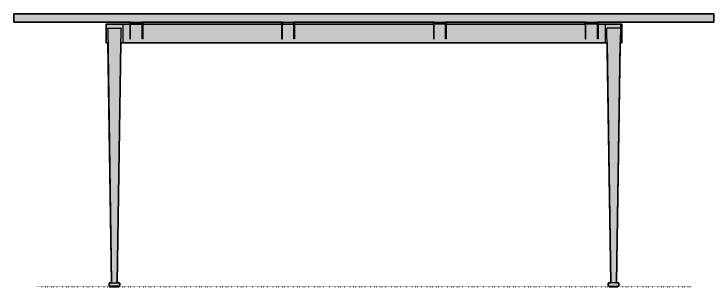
# Model space of a CAD drawing. Header units: millimetres. Extents: x -62 to 3136, y -1298 to 740.
# Drawn here: x -62 to 1838, y 0 to 740 of the extents above; entities that cross this region are included whole.
import ezdxf

# ---------------------------------------------------------------- set-up
doc = ezdxf.new("R2010")
doc.units = ezdxf.units.MM
doc.linetypes.add('Dots', pattern=[1, 0, -1])
doc.layers.add('Blocks', color=7, linetype='Continuous')
doc.layers.add('Blocks$Fill', color=7, linetype='Continuous', true_color=0xffffff)
for name, color, linetype, lineweight, true_color in [('Blocks$Inner', 7, 'Continuous', 25, 0x007f00), ('Blocks$Outline', 7, 'Continuous', 35, 0xff3f3f), ('Groud', 7, 'Dots', 25, 0x243775)]:
    doc.layers.add(name, color=color, linetype=linetype, lineweight=lineweight, true_color=true_color)

# ---------------------------------------------------------------- blocks, each defined once
blk = doc.blocks.new('Pyramid 02 Dining Table Front')
at = {"layer": 'Blocks$Fill'}
h = blk.add_hatch(color=256, dxfattribs=at)
h.paths.add_polyline_path([(1521.7, 718.1), (1838.3, 718.1), (1838.3, 740.1), (-61.7, 740.1), (-61.7, 718.1), (255, 718.1), (254.1, 717.5), (254.1, 717.5), (254, 717.4), (253.9, 717.4), (253.9, 717.3), (253.8, 717.2), (253.7, 717.2), (253.7, 717.1), (253.6, 717.1), (253.6, 717), (253.5, 717), (253.5, 716.9), (253.4, 716.8), (253.4, 716.8), (253.4, 716.7), (253.3, 716.7), (253.3, 716.6), (253.2, 716.5), (253.2, 716.5), (253.2, 716.4), (253.1, 716.3), (253.1, 716.3), (253.1, 716.2), (253, 716.1), (253, 716.1), (253, 716), (253, 715.9), (253, 715.9), (252.9, 715.8), (252.9, 715.7), (252.9, 715.6), (252.9, 715.6), (252.9, 715.5), (252.9, 715.4), (252.9, 715.3), (252.9, 715.3), (252.8, 715.2), (252.8, 715.1), (252.8, 712.1), (188.3, 712.1), (188.3, 702.1), (188.3, 662.1), (193.1, 662.1), (203, 11.6), (198.8, 11.6), (198.7, 11.5), (198.6, 11.5), (198.5, 11.5), (198.4, 11.5), (198.4, 11.5), (198.3, 11.5), (198.2, 11.5), (198.1, 11.4), (198, 11.4), (198, 11.4), (197.9, 11.3), (197.8, 11.3), (197.7, 11.3), (197.7, 11.2), (197.6, 11.2), (197.5, 11.1), (197.4, 11.1), (197.4, 11.1), (197.3, 11), (197.2, 10.9), (197.2, 10.9), (197.1, 10.8), (197, 10.8), (197, 10.7), (196.9, 10.6), (196.9, 10.6), (196.8, 10.5), (196.8, 10.4), (196.7, 10.4), (196.7, 10.3), (196.7, 10.2), (196.6, 10.1), (196.6, 10.1), (196.5, 10), (196.5, 9.9), (196.5, 9.8), (196.5, 9.7), (196.4, 9.6), (196.4, 9.6), (196.4, 9.5), (196.4, 9.4), (196.4, 9.3), (196.4, 9.2), (196.4, 9.1), (196.4, 9.1), (196.4, 5), (196.4, 4.9), (196.4, 4.8), (196.4, 4.7), (196.4, 4.6), (196.4, 4.5), (196.4, 4.5), (196.5, 4.4), (196.5, 4.3), (196.5, 4.2), (196.5, 4.1), (196.6, 4.1), (196.6, 4), (196.7, 3.9), (196.7, 3.8), (196.7, 3.8), (196.8, 3.7), (196.8, 3.6), (196.9, 3.5), (196.9, 3.5), (197, 3.4), (197, 3.3), (197.1, 3.3), (197.2, 3.2), (197.2, 3.2), (197.3, 3.1), (197.4, 3.1), (197.4, 3), (197.5, 3), (197.6, 2.9), (197.6, 2.9), (197.7, 2.8), (197.8, 2.8), (197.9, 2.8), (198, 2.7), (198, 2.7), (198.1, 2.7), (198.2, 2.6), (198.3, 2.6), (198.4, 2.6), (198.4, 2.6), (198.5, 2.6), (198.6, 2.6), (198.7, 2.6), (198.8, 2.6), (198.9, 2.6), (199.4, 2.6), (199.4, 0.1), (222.4, 0.1), (222.4, 2.6), (223, 2.6), (223, 2.6), (223.1, 2.6), (223.2, 2.6), (223.3, 2.6), (223.4, 2.6), (223.5, 2.6), (223.6, 2.6), (223.6, 2.7), (223.7, 2.7), (223.8, 2.7), (223.9, 2.8), (224, 2.8), (224, 2.8), (224.1, 2.9), (224.2, 2.9), (224.3, 3), (224.3, 3), (224.4, 3.1), (224.5, 3.1), (224.5, 3.2), (224.6, 3.3), (224.7, 3.3), (224.7, 3.4), (224.8, 3.4), (224.8, 3.5), (224.9, 3.6), (224.9, 3.7), (225, 3.7), (225, 3.8), (225.1, 3.9), (225.1, 4), (225.2, 4), (225.2, 4.1), (225.2, 4.2), (225.2, 4.3), (225.3, 4.4), (225.3, 4.4), (225.3, 4.5), (225.3, 4.6), (225.3, 4.7), (225.4, 4.8), (225.4, 4.9), (225.4, 5), (225.4, 5.1), (225.4, 9.1), (225.4, 9.2), (225.4, 9.3), (225.3, 9.4), (225.3, 9.5), (225.3, 9.6), (225.3, 9.6), (225.3, 9.7), (225.3, 9.8), (225.2, 9.9), (225.2, 10), (225.2, 10.1), (225.1, 10.1), (225.1, 10.2), (225, 10.3), (225, 10.4), (225, 10.4), (224.9, 10.5), (224.9, 10.6), (224.8, 10.6), (224.7, 10.7), (224.7, 10.8), (224.6, 10.8), (224.6, 10.9), (224.5, 10.9), (224.4, 11), (224.4, 11.1), (224.3, 11.1), (224.2, 11.1), (224.2, 11.2), (224.1, 11.2), (224, 11.3), (223.9, 11.3), (223.9, 11.4), (223.8, 11.4), (223.7, 11.4), (223.6, 11.4), (223.5, 11.5), (223.4, 11.5), (223.4, 11.5), (223.3, 11.5), (223.2, 11.5), (223.1, 11.5), (223, 11.5), (222.9, 11.6), (222.9, 11.6), (218.6, 11.6), (228.5, 662.1), (1543.3, 662.1), (1548.1, 662.1), (1558, 11.6), (1553.8, 11.6), (1553.7, 11.5), (1553.6, 11.5), (1553.5, 11.5), (1553.4, 11.5), (1553.3, 11.5), (1553.2, 11.5), (1553.2, 11.5), (1553.1, 11.4), (1553, 11.4), (1552.9, 11.4), (1552.8, 11.4), (1552.8, 11.3), (1552.7, 11.3), (1552.6, 11.2), (1552.5, 11.2), (1552.5, 11.1), (1552.4, 11.1), (1552.3, 11.1), (1552.3, 11), (1552.2, 10.9), (1552.1, 10.9), (1552.1, 10.8), (1552, 10.8), (1551.9, 10.7), (1551.9, 10.6), (1551.8, 10.6), (1551.8, 10.5), (1551.7, 10.4), (1551.7, 10.4), (1551.6, 10.3), (1551.6, 10.2), (1551.6, 10.1), (1551.5, 10.1), (1551.5, 10), (1551.5, 9.9), (1551.4, 9.8), (1551.4, 9.7), (1551.4, 9.6), (1551.4, 9.6), (1551.4, 9.5), (1551.3, 9.4), (1551.3, 9.3), (1551.3, 9.2), (1551.3, 9.1), (1551.3, 9.1), (1551.3, 5), (1551.3, 4.9), (1551.3, 4.8), (1551.3, 4.7), (1551.4, 4.6), (1551.4, 4.5), (1551.4, 4.4), (1551.4, 4.4), (1551.4, 4.3), (1551.5, 4.2), (1551.5, 4.1), (1551.5, 4), (1551.6, 4), (1551.6, 3.9), (1551.7, 3.8), (1551.7, 3.7), (1551.7, 3.7), (1551.8, 3.6), (1551.9, 3.5), (1551.9, 3.4), (1552, 3.4), (1552, 3.3), (1552.1, 3.3), (1552.1, 3.2), (1552.2, 3.1), (1552.3, 3.1), (1552.4, 3), (1552.4, 3), (1552.5, 2.9), (1552.6, 2.9), (1552.6, 2.8), (1552.7, 2.8), (1552.8, 2.8), (1552.9, 2.7), (1553, 2.7), (1553, 2.7), (1553.1, 2.6), (1553.2, 2.6), (1553.3, 2.6), (1553.4, 2.6), (1553.5, 2.6), (1553.6, 2.6), (1553.6, 2.6), (1553.7, 2.6), (1553.8, 2.6), (1554.3, 2.6), (1554.3, 0.1), (1577.3, 0.1), (1577.3, 2.6), (1577.8, 2.6), (1577.9, 2.6), (1578, 2.6), (1578.1, 2.6), (1578.2, 2.6), (1578.2, 2.6), (1578.3, 2.6), (1578.4, 2.6), (1578.5, 2.6), (1578.6, 2.7), (1578.7, 2.7), (1578.7, 2.7), (1578.8, 2.8), (1578.9, 2.8), (1579, 2.8), (1579, 2.9), (1579.1, 2.9), (1579.2, 3), (1579.3, 3), (1579.3, 3.1), (1579.4, 3.1), (1579.5, 3.2), (1579.5, 3.2), (1579.6, 3.3), (1579.6, 3.3), (1579.7, 3.4), (1579.8, 3.5), (1579.8, 3.5), (1579.9, 3.6), (1579.9, 3.7), (1580, 3.8), (1580, 3.8), (1580, 3.9), (1580.1, 4), (1580.1, 4.1), (1580.1, 4.1), (1580.2, 4.2), (1580.2, 4.3), (1580.2, 4.4), (1580.3, 4.5), (1580.3, 4.5), (1580.3, 4.6), (1580.3, 4.7), (1580.3, 4.8), (1580.3, 4.9), (1580.3, 5), (1580.3, 5.1), (1580.3, 9.1), (1580.3, 9.2), (1580.3, 9.3), (1580.3, 9.4), (1580.3, 9.5), (1580.3, 9.6), (1580.3, 9.6), (1580.2, 9.7), (1580.2, 9.8), (1580.2, 9.9), (1580.1, 10), (1580.1, 10.1), (1580.1, 10.1), (1580, 10.2), (1580, 10.3), (1580, 10.4), (1579.9, 10.4), (1579.9, 10.5), (1579.8, 10.6), (1579.8, 10.6), (1579.7, 10.7), (1579.6, 10.8), (1579.6, 10.8), (1579.5, 10.9), (1579.5, 10.9), (1579.4, 11), (1579.3, 11.1), (1579.3, 11.1), (1579.2, 11.1), (1579.1, 11.2), (1579, 11.2), (1579, 11.3), (1578.9, 11.3), (1578.8, 11.3), (1578.7, 11.4), (1578.7, 11.4), (1578.6, 11.4), (1578.5, 11.5), (1578.4, 11.5), (1578.3, 11.5), (1578.2, 11.5), (1578.2, 11.5), (1578.1, 11.5), (1578, 11.5), (1577.9, 11.6), (1577.8, 11.6), (1573.6, 11.6), (1583.5, 662.1), (1588.3, 662.1), (1588.3, 672.1), (1588.3, 712.1), (1543.3, 712.1), (1523.8, 712.1), (1523.8, 715.2), (1523.8, 715.3), (1523.8, 715.3), (1523.8, 715.4), (1523.8, 715.5), (1523.8, 715.6), (1523.8, 715.6), (1523.8, 715.7), (1523.8, 715.8), (1523.7, 715.9), (1523.7, 715.9), (1523.7, 716), (1523.7, 716.1), (1523.6, 716.1), (1523.6, 716.2), (1523.6, 716.3), (1523.6, 716.3), (1523.5, 716.4), (1523.5, 716.5), (1523.5, 716.5), (1523.4, 716.6), (1523.4, 716.7), (1523.3, 716.7), (1523.3, 716.8), (1523.3, 716.8), (1523.2, 716.9), (1523.2, 717), (1523.1, 717), (1523.1, 717.1), (1523, 717.1), (1523, 717.2), (1522.9, 717.2), (1522.8, 717.3), (1522.8, 717.4), (1522.7, 717.4), (1522.6, 717.5), (1522.6, 717.5), (1522.5, 717.6)], flags=0)
h.paths.add_polyline_path([(1111.8, 712.1), (1111.8, 715.2), (1111.8, 715.3), (1111.8, 715.3), (1111.8, 715.4), (1111.8, 715.5), (1111.8, 715.6), (1111.8, 715.6), (1111.8, 715.7), (1111.8, 715.8), (1111.7, 715.9), (1111.7, 715.9), (1111.7, 716), (1111.7, 716.1), (1111.6, 716.1), (1111.6, 716.2), (1111.6, 716.3), (1111.6, 716.3), (1111.5, 716.4), (1111.5, 716.5), (1111.5, 716.5), (1111.4, 716.6), (1111.4, 716.7), (1111.3, 716.7), (1111.3, 716.8), (1111.3, 716.8), (1111.2, 716.9), (1111.2, 717), (1111.1, 717), (1111.1, 717.1), (1111, 717.1), (1111, 717.2), (1110.9, 717.2), (1110.8, 717.3), (1110.8, 717.4), (1110.7, 717.4), (1110.6, 717.5), (1110.6, 717.5), (1110.5, 717.6), (1109.7, 718.1), (1491, 718.1), (1490.1, 717.5), (1490.1, 717.5), (1490, 717.4), (1489.9, 717.4), (1489.9, 717.3), (1489.8, 717.2), (1489.7, 717.2), (1489.7, 717.1), (1489.6, 717.1), (1489.6, 717), (1489.5, 717), (1489.5, 716.9), (1489.4, 716.8), (1489.4, 716.8), (1489.4, 716.7), (1489.3, 716.7), (1489.3, 716.6), (1489.2, 716.5), (1489.2, 716.5), (1489.2, 716.4), (1489.1, 716.3), (1489.1, 716.3), (1489.1, 716.2), (1489, 716.1), (1489, 716.1), (1489, 716), (1489, 715.9), (1489, 715.9), (1488.9, 715.8), (1488.9, 715.7), (1488.9, 715.6), (1488.9, 715.6), (1488.9, 715.5), (1488.9, 715.4), (1488.9, 715.3), (1488.9, 715.3), (1488.8, 715.2), (1488.8, 715.1), (1488.8, 712.1)], flags=0)
h.paths.add_polyline_path([(699.8, 712.1), (699.8, 715.2), (699.8, 715.3), (699.8, 715.3), (699.8, 715.4), (699.8, 715.5), (699.8, 715.6), (699.8, 715.6), (699.8, 715.7), (699.8, 715.8), (699.7, 715.9), (699.7, 715.9), (699.7, 716), (699.7, 716.1), (699.6, 716.1), (699.6, 716.2), (699.6, 716.3), (699.6, 716.3), (699.5, 716.4), (699.5, 716.5), (699.5, 716.5), (699.4, 716.6), (699.4, 716.7), (699.3, 716.7), (699.3, 716.8), (699.3, 716.8), (699.2, 716.9), (699.2, 717), (699.1, 717), (699.1, 717.1), (699, 717.1), (699, 717.2), (698.9, 717.2), (698.8, 717.3), (698.8, 717.4), (698.7, 717.4), (698.6, 717.5), (698.6, 717.5), (698.5, 717.6), (697.7, 718.1), (1079, 718.1), (1078.1, 717.5), (1078.1, 717.5), (1078, 717.4), (1077.9, 717.4), (1077.9, 717.3), (1077.8, 717.2), (1077.7, 717.2), (1077.7, 717.1), (1077.6, 717.1), (1077.6, 717), (1077.5, 717), (1077.5, 716.9), (1077.4, 716.8), (1077.4, 716.8), (1077.4, 716.7), (1077.3, 716.7), (1077.3, 716.6), (1077.2, 716.5), (1077.2, 716.5), (1077.2, 716.4), (1077.1, 716.3), (1077.1, 716.3), (1077.1, 716.2), (1077, 716.1), (1077, 716.1), (1077, 716), (1077, 715.9), (1077, 715.9), (1076.9, 715.8), (1076.9, 715.7), (1076.9, 715.6), (1076.9, 715.6), (1076.9, 715.5), (1076.9, 715.4), (1076.9, 715.3), (1076.9, 715.3), (1076.8, 715.2), (1076.8, 715.1), (1076.8, 712.1)], flags=0)
h.paths.add_polyline_path([(667, 718.1), (666.1, 717.5), (666.1, 717.5), (666, 717.4), (665.9, 717.4), (665.9, 717.3), (665.8, 717.2), (665.7, 717.2), (665.7, 717.1), (665.6, 717.1), (665.6, 717), (665.5, 717), (665.5, 716.9), (665.4, 716.8), (665.4, 716.8), (665.4, 716.7), (665.3, 716.7), (665.3, 716.6), (665.2, 716.5), (665.2, 716.5), (665.2, 716.4), (665.1, 716.3), (665.1, 716.3), (665.1, 716.2), (665, 716.1), (665, 716.1), (665, 716), (665, 715.9), (665, 715.9), (664.9, 715.8), (664.9, 715.7), (664.9, 715.6), (664.9, 715.6), (664.9, 715.5), (664.9, 715.4), (664.9, 715.3), (664.9, 715.3), (664.8, 715.2), (664.8, 715.1), (664.8, 712.1), (287.8, 712.1), (287.8, 715.2), (287.8, 715.3), (287.8, 715.3), (287.8, 715.4), (287.8, 715.5), (287.8, 715.6), (287.8, 715.6), (287.8, 715.7), (287.8, 715.8), (287.7, 715.9), (287.7, 715.9), (287.7, 716), (287.7, 716.1), (287.6, 716.1), (287.6, 716.2), (287.6, 716.3), (287.6, 716.3), (287.5, 716.4), (287.5, 716.5), (287.5, 716.5), (287.4, 716.6), (287.4, 716.7), (287.3, 716.7), (287.3, 716.8), (287.3, 716.8), (287.2, 716.9), (287.2, 717), (287.1, 717), (287.1, 717.1), (287, 717.1), (287, 717.2), (286.9, 717.2), (286.8, 717.3), (286.8, 717.4), (286.7, 717.4), (286.6, 717.5), (286.6, 717.5), (286.5, 717.6), (285.7, 718.1)], flags=0)
at = {"layer": 'Blocks$Inner'}
for p, q in [((255, 718.1), (254.2, 717.6)), ((285.7, 718.1), (286.5, 717.6)), ((667, 718.1), (666.2, 717.6)), ((697.7, 718.1), (698.5, 717.6)), ((1079, 718.1), (1078.2, 717.6)), ((1109.7, 718.1), (1110.5, 717.6)), ((1491, 718.1), (1490.2, 717.6)), ((1521.7, 718.1), (1522.5, 717.6)), ((1584.3, 712.1), (1573.6, 11.6)), ((188.3, 662.1), (193.1, 662.1)), ((233.3, 662.1), (228.5, 662.1)), ((1543.3, 662.1), (1548.1, 662.1)), ((1583.5, 662.1), (1588.3, 662.1))]:
    blk.add_line(p, q, dxfattribs=at)
for points in [[(-61.7, 718.1), (1838.3, 718.1), (1838.3, 740.1), (-61.7, 740.1)], [(225.4, 9.1), (225.4, 5.1), (225.4, 5), (225.4, 4.9), (225.4, 4.8), (225.3, 4.7), (225.3, 4.6), (225.3, 4.5), (225.3, 4.4), (225.3, 4.4), (225.2, 4.3), (225.2, 4.2), (225.2, 4.1), (225.2, 4), (225.1, 4), (225.1, 3.9), (225, 3.8), (225, 3.7), (224.9, 3.7), (224.9, 3.6), (224.8, 3.5), (224.8, 3.4), (224.7, 3.4), (224.7, 3.3), (224.6, 3.3), (224.5, 3.2), (224.5, 3.1), (224.4, 3.1), (224.3, 3), (224.3, 3), (224.2, 2.9), (224.1, 2.9), (224, 2.8), (224, 2.8), (223.9, 2.8), (223.8, 2.7), (223.7, 2.7), (223.6, 2.7), (223.6, 2.6), (223.5, 2.6), (223.4, 2.6), (223.3, 2.6), (223.2, 2.6), (223.1, 2.6), (223, 2.6), (223, 2.6), (222.9, 2.6), (222.6, 2.6), (222, 2.6), (220.4, 2.6), (201.4, 2.6), (200.4, 2.6), (199.9, 2.6), (199.4, 2.6), (198.9, 2.6), (198.8, 2.6), (198.7, 2.6), (198.6, 2.6), (198.5, 2.6), (198.4, 2.6), (198.4, 2.6), (198.3, 2.6), (198.2, 2.6), (198.1, 2.7), (198, 2.7), (198, 2.7), (197.9, 2.8), (197.8, 2.8), (197.7, 2.8), (197.6, 2.9), (197.6, 2.9), (197.5, 3), (197.4, 3), (197.4, 3.1), (197.3, 3.1), (197.2, 3.2), (197.2, 3.2), (197.1, 3.3), (197, 3.3), (197, 3.4), (196.9, 3.5), (196.9, 3.5), (196.8, 3.6), (196.8, 3.7), (196.7, 3.8), (196.7, 3.8), (196.7, 3.9), (196.6, 4), (196.6, 4.1), (196.5, 4.1), (196.5, 4.2), (196.5, 4.3), (196.5, 4.4), (196.4, 4.5), (196.4, 4.5), (196.4, 4.6), (196.4, 4.7), (196.4, 4.8), (196.4, 4.9), (196.4, 5), (196.4, 5.1), (196.4, 9.1), (196.4, 9.1), (196.4, 9.2), (196.4, 9.3), (196.4, 9.4), (196.4, 9.5), (196.4, 9.6), (196.4, 9.6), (196.5, 9.7), (196.5, 9.8), (196.5, 9.9), (196.5, 10), (196.6, 10.1), (196.6, 10.1), (196.7, 10.2), (196.7, 10.3), (196.7, 10.4), (196.8, 10.4), (196.8, 10.5), (196.9, 10.6), (196.9, 10.6), (197, 10.7), (197, 10.8), (197.1, 10.8), (197.2, 10.9), (197.2, 10.9), (197.3, 11), (197.4, 11.1), (197.4, 11.1), (197.5, 11.1), (197.6, 11.2), (197.7, 11.2), (197.7, 11.3), (197.8, 11.3), (197.9, 11.3), (198, 11.4), (198, 11.4), (198.1, 11.4), (198.2, 11.5), (198.3, 11.5), (198.4, 11.5), (198.4, 11.5), (198.5, 11.5), (198.6, 11.5), (198.7, 11.5), (198.8, 11.6), (198.9, 11.6), (199.2, 11.6), (199.7, 11.6), (200.4, 11.6), (201.4, 11.6), (222.9, 11.6), (222.9, 11.6), (223, 11.5), (223.1, 11.5), (223.2, 11.5), (223.3, 11.5), (223.4, 11.5), (223.4, 11.5), (223.5, 11.5), (223.6, 11.4), (223.7, 11.4), (223.8, 11.4), (223.9, 11.4), (223.9, 11.3), (224, 11.3), (224.1, 11.2), (224.2, 11.2), (224.2, 11.1), (224.3, 11.1), (224.4, 11.1), (224.4, 11), (224.5, 10.9), (224.6, 10.9), (224.6, 10.8), (224.7, 10.8), (224.7, 10.7), (224.8, 10.6), (224.9, 10.6), (224.9, 10.5), (225, 10.4), (225, 10.4), (225, 10.3), (225.1, 10.2), (225.1, 10.1), (225.2, 10.1), (225.2, 10), (225.2, 9.9), (225.3, 9.8), (225.3, 9.7), (225.3, 9.6), (225.3, 9.6), (225.3, 9.5), (225.3, 9.4), (225.4, 9.3), (225.4, 9.2), (225.4, 9.1)]]:
    blk.add_lwpolyline(points, close=True, dxfattribs=at)
for points in [[(252.8, 712.1), (233.3, 712.1), (188.3, 712.1), (188.3, 702.1), (188.3, 672.1), (188.3, 662.1)], [(233.3, 712.1), (233.3, 702.1), (233.3, 672.1), (233.3, 662.1)], [(254.2, 717.6), (254.1, 717.5), (254.1, 717.5), (254, 717.4), (253.9, 717.4), (253.9, 717.3), (253.8, 717.2), (253.7, 717.2), (253.7, 717.1), (253.6, 717.1), (253.6, 717), (253.5, 717), (253.5, 716.9), (253.4, 716.8), (253.4, 716.8), (253.4, 716.7), (253.3, 716.7), (253.3, 716.6), (253.2, 716.5), (253.2, 716.5), (253.2, 716.4), (253.1, 716.3), (253.1, 716.3), (253.1, 716.2), (253, 716.1), (253, 716.1), (253, 716), (253, 715.9), (253, 715.9), (252.9, 715.8), (252.9, 715.7), (252.9, 715.6), (252.9, 715.6), (252.9, 715.5), (252.9, 715.4), (252.9, 715.3), (252.9, 715.3), (252.8, 715.2), (252.8, 715.1), (252.8, 715.1), (252.8, 673.1), (254.8, 673.1), (254.8, 715.1), (254.8, 715.1), (254.8, 715.1), (254.8, 715.1), (254.8, 715.1), (254.9, 715.2), (254.9, 715.2), (254.9, 715.2), (254.9, 715.2), (254.9, 715.2), (254.9, 715.3), (254.9, 715.3), (254.9, 715.3), (254.9, 715.3), (254.9, 715.3), (254.9, 715.4), (254.9, 715.4), (254.9, 715.4), (254.9, 715.4), (254.9, 715.4), (254.9, 715.5), (254.9, 715.5), (254.9, 715.5), (255, 715.5), (255, 715.5), (255, 715.6), (255, 715.6), (255, 715.6), (255, 715.6), (255.1, 715.7), (255.1, 715.7), (255.1, 715.7), (255.1, 715.7), (255.1, 715.7), (255.1, 715.8), (255.1, 715.8), (255.2, 715.8), (255.2, 715.8), (255.2, 715.8), (255.2, 715.8)], [(254.8, 712.1), (285.8, 712.1)], [(255.3, 715.9), (255.3, 715.9), (255.3, 715.9), (255.3, 715.9), (255.3, 715.9), (255.3, 715.9), (255.3, 715.9), (255.4, 715.9), (255.4, 715.9), (255.4, 716), (255.5, 716), (255.5, 716), (255.5, 716), (255.5, 716), (255.6, 716), (255.6, 716), (255.6, 716), (255.7, 716), (255.7, 716), (255.7, 716), (255.8, 716), (255.8, 716.1), (255.8, 716.1), (255.8, 716.1), (270.3, 716.1), (284.8, 716.1), (284.9, 716.1), (284.9, 716.1), (284.9, 716), (285, 716), (285, 716), (285, 716), (285.1, 716), (285.1, 716), (285.1, 716), (285.1, 716), (285.2, 716), (285.2, 716), (285.2, 716), (285.3, 716), (285.3, 715.9), (285.3, 715.9), (285.4, 715.9), (285.4, 715.9), (285.4, 715.9), (285.4, 715.9), (285.4, 715.9), (285.4, 715.9), (285.4, 715.9)], [(286.5, 717.6), (286.6, 717.5), (286.6, 717.5), (286.7, 717.4), (286.8, 717.4), (286.8, 717.3), (286.9, 717.2), (287, 717.2), (287, 717.1), (287.1, 717.1), (287.1, 717), (287.2, 717), (287.2, 716.9), (287.3, 716.8), (287.3, 716.8), (287.3, 716.7), (287.4, 716.7), (287.4, 716.6), (287.5, 716.5), (287.5, 716.5), (287.5, 716.4), (287.6, 716.3), (287.6, 716.3), (287.6, 716.2), (287.6, 716.1), (287.7, 716.1), (287.7, 716), (287.7, 715.9), (287.7, 715.9), (287.8, 715.8), (287.8, 715.7), (287.8, 715.6), (287.8, 715.6), (287.8, 715.5), (287.8, 715.4), (287.8, 715.3), (287.8, 715.3), (287.8, 715.2), (287.8, 715.1), (287.8, 715.1), (287.8, 673.1), (285.8, 673.1), (285.8, 715.1), (285.8, 715.1), (285.8, 715.1), (285.8, 715.1), (285.8, 715.1), (285.8, 715.2), (285.8, 715.2), (285.8, 715.2), (285.8, 715.2), (285.8, 715.2), (285.8, 715.3), (285.8, 715.3), (285.8, 715.3), (285.8, 715.3), (285.8, 715.3), (285.8, 715.4), (285.8, 715.4), (285.8, 715.4), (285.8, 715.4), (285.8, 715.4), (285.8, 715.5), (285.8, 715.5), (285.7, 715.5), (285.7, 715.5), (285.7, 715.5), (285.7, 715.6), (285.7, 715.6), (285.7, 715.6), (285.7, 715.6), (285.6, 715.7), (285.6, 715.7), (285.6, 715.7), (285.6, 715.7), (285.6, 715.7), (285.6, 715.8), (285.5, 715.8), (285.5, 715.8), (285.5, 715.8), (285.5, 715.8), (285.5, 715.8)], [(287.8, 712.1), (664.8, 712.1)], [(666.2, 717.6), (666.1, 717.5), (666.1, 717.5), (666, 717.4), (665.9, 717.4), (665.9, 717.3), (665.8, 717.2), (665.7, 717.2), (665.7, 717.1), (665.6, 717.1), (665.6, 717), (665.5, 717), (665.5, 716.9), (665.4, 716.8), (665.4, 716.8), (665.4, 716.7), (665.3, 716.7), (665.3, 716.6), (665.2, 716.5), (665.2, 716.5), (665.2, 716.4), (665.1, 716.3), (665.1, 716.3), (665.1, 716.2), (665, 716.1), (665, 716.1), (665, 716), (665, 715.9), (665, 715.9), (664.9, 715.8), (664.9, 715.7), (664.9, 715.6), (664.9, 715.6), (664.9, 715.5), (664.9, 715.4), (664.9, 715.3), (664.9, 715.3), (664.8, 715.2), (664.8, 715.1), (664.8, 715.1), (664.8, 673.1), (666.8, 673.1), (666.8, 715.1), (666.8, 715.1), (666.8, 715.1), (666.8, 715.1), (666.8, 715.1), (666.9, 715.2), (666.9, 715.2), (666.9, 715.2), (666.9, 715.2), (666.9, 715.2), (666.9, 715.3), (666.9, 715.3), (666.9, 715.3), (666.9, 715.3), (666.9, 715.3), (666.9, 715.4), (666.9, 715.4), (666.9, 715.4), (666.9, 715.4), (666.9, 715.4), (666.9, 715.5), (666.9, 715.5), (666.9, 715.5), (667, 715.5), (667, 715.5), (667, 715.6), (667, 715.6), (667, 715.6), (667, 715.6), (667.1, 715.7), (667.1, 715.7), (667.1, 715.7), (667.1, 715.7), (667.1, 715.7), (667.1, 715.8), (667.1, 715.8), (667.2, 715.8), (667.2, 715.8), (667.2, 715.8), (667.2, 715.8)], [(666.8, 712.1), (697.8, 712.1)], [(697.4, 715.9), (697.4, 715.9), (697.4, 715.9), (697.4, 715.9), (697.4, 715.9), (697.4, 715.9), (697.4, 715.9), (697.3, 715.9), (697.3, 715.9), (697.3, 716), (697.2, 716), (697.2, 716), (697.2, 716), (697.1, 716), (697.1, 716), (697.1, 716), (697.1, 716), (697, 716), (697, 716), (697, 716), (696.9, 716), (696.9, 716.1), (696.9, 716.1), (696.8, 716.1), (682.3, 716.1), (667.8, 716.1), (667.8, 716.1), (667.8, 716.1), (667.8, 716), (667.7, 716), (667.7, 716), (667.7, 716), (667.6, 716), (667.6, 716), (667.6, 716), (667.5, 716), (667.5, 716), (667.5, 716), (667.5, 716), (667.4, 716), (667.4, 715.9), (667.4, 715.9), (667.3, 715.9), (667.3, 715.9), (667.3, 715.9), (667.3, 715.9), (667.3, 715.9), (667.3, 715.9), (667.3, 715.9)], [(698.5, 717.6), (698.6, 717.5), (698.6, 717.5), (698.7, 717.4), (698.8, 717.4), (698.8, 717.3), (698.9, 717.2), (699, 717.2), (699, 717.1), (699.1, 717.1), (699.1, 717), (699.2, 717), (699.2, 716.9), (699.3, 716.8), (699.3, 716.8), (699.3, 716.7), (699.4, 716.7), (699.4, 716.6), (699.5, 716.5), (699.5, 716.5), (699.5, 716.4), (699.6, 716.3), (699.6, 716.3), (699.6, 716.2), (699.6, 716.1), (699.7, 716.1), (699.7, 716), (699.7, 715.9), (699.7, 715.9), (699.8, 715.8), (699.8, 715.7), (699.8, 715.6), (699.8, 715.6), (699.8, 715.5), (699.8, 715.4), (699.8, 715.3), (699.8, 715.3), (699.8, 715.2), (699.8, 715.1), (699.8, 715.1), (699.8, 673.1), (697.8, 673.1), (697.8, 715.1), (697.8, 715.1), (697.8, 715.1), (697.8, 715.1), (697.8, 715.1), (697.8, 715.2), (697.8, 715.2), (697.8, 715.2), (697.8, 715.2), (697.8, 715.2), (697.8, 715.3), (697.8, 715.3), (697.8, 715.3), (697.8, 715.3), (697.8, 715.3), (697.8, 715.4), (697.8, 715.4), (697.8, 715.4), (697.8, 715.4), (697.8, 715.4), (697.8, 715.5), (697.8, 715.5), (697.7, 715.5), (697.7, 715.5), (697.7, 715.5), (697.7, 715.6), (697.7, 715.6), (697.7, 715.6), (697.7, 715.6), (697.6, 715.7), (697.6, 715.7), (697.6, 715.7), (697.6, 715.7), (697.6, 715.7), (697.6, 715.8), (697.5, 715.8), (697.5, 715.8), (697.5, 715.8), (697.5, 715.8), (697.5, 715.8)], [(699.8, 712.1), (888.3, 712.1), (1076.8, 712.1)], [(1078.2, 717.6), (1078.1, 717.5), (1078.1, 717.5), (1078, 717.4), (1077.9, 717.4), (1077.9, 717.3), (1077.8, 717.2), (1077.7, 717.2), (1077.7, 717.1), (1077.6, 717.1), (1077.6, 717), (1077.5, 717), (1077.5, 716.9), (1077.4, 716.8), (1077.4, 716.8), (1077.4, 716.7), (1077.3, 716.7), (1077.3, 716.6), (1077.2, 716.5), (1077.2, 716.5), (1077.2, 716.4), (1077.1, 716.3), (1077.1, 716.3), (1077.1, 716.2), (1077, 716.1), (1077, 716.1), (1077, 716), (1077, 715.9), (1077, 715.9), (1076.9, 715.8), (1076.9, 715.7), (1076.9, 715.6), (1076.9, 715.6), (1076.9, 715.5), (1076.9, 715.4), (1076.9, 715.3), (1076.9, 715.3), (1076.8, 715.2), (1076.8, 715.1), (1076.8, 715.1), (1076.8, 673.1), (1078.8, 673.1), (1078.8, 715.1), (1078.8, 715.1), (1078.8, 715.1), (1078.8, 715.1), (1078.8, 715.1), (1078.9, 715.2), (1078.9, 715.2), (1078.9, 715.2), (1078.9, 715.2), (1078.9, 715.2), (1078.9, 715.3), (1078.9, 715.3), (1078.9, 715.3), (1078.9, 715.3), (1078.9, 715.3), (1078.9, 715.4), (1078.9, 715.4), (1078.9, 715.4), (1078.9, 715.4), (1078.9, 715.4), (1078.9, 715.5), (1078.9, 715.5), (1078.9, 715.5), (1079, 715.5), (1079, 715.5), (1079, 715.6), (1079, 715.6), (1079, 715.6), (1079, 715.6), (1079.1, 715.7), (1079.1, 715.7), (1079.1, 715.7), (1079.1, 715.7), (1079.1, 715.7), (1079.1, 715.8), (1079.1, 715.8), (1079.2, 715.8), (1079.2, 715.8), (1079.2, 715.8), (1079.2, 715.8)], [(1109.8, 712.1), (1078.8, 712.1)], [(1109.4, 715.9), (1109.4, 715.9), (1109.4, 715.9), (1109.4, 715.9), (1109.4, 715.9), (1109.4, 715.9), (1109.4, 715.9), (1109.3, 715.9), (1109.3, 715.9), (1109.3, 716), (1109.2, 716), (1109.2, 716), (1109.2, 716), (1109.1, 716), (1109.1, 716), (1109.1, 716), (1109.1, 716), (1109, 716), (1109, 716), (1109, 716), (1108.9, 716), (1108.9, 716.1), (1108.9, 716.1), (1108.8, 716.1), (1094.3, 716.1), (1079.8, 716.1), (1079.8, 716.1), (1079.8, 716.1), (1079.8, 716), (1079.7, 716), (1079.7, 716), (1079.7, 716), (1079.6, 716), (1079.6, 716), (1079.6, 716), (1079.5, 716), (1079.5, 716), (1079.5, 716), (1079.5, 716), (1079.4, 716), (1079.4, 715.9), (1079.4, 715.9), (1079.3, 715.9), (1079.3, 715.9), (1079.3, 715.9), (1079.3, 715.9), (1079.3, 715.9), (1079.3, 715.9), (1079.3, 715.9)], [(1110.5, 717.6), (1110.6, 717.5), (1110.6, 717.5), (1110.7, 717.4), (1110.8, 717.4), (1110.8, 717.3), (1110.9, 717.2), (1111, 717.2), (1111, 717.1), (1111.1, 717.1), (1111.1, 717), (1111.2, 717), (1111.2, 716.9), (1111.3, 716.8), (1111.3, 716.8), (1111.3, 716.7), (1111.4, 716.7), (1111.4, 716.6), (1111.5, 716.5), (1111.5, 716.5), (1111.5, 716.4), (1111.6, 716.3), (1111.6, 716.3), (1111.6, 716.2), (1111.6, 716.1), (1111.7, 716.1), (1111.7, 716), (1111.7, 715.9), (1111.7, 715.9), (1111.8, 715.8), (1111.8, 715.7), (1111.8, 715.6), (1111.8, 715.6), (1111.8, 715.5), (1111.8, 715.4), (1111.8, 715.3), (1111.8, 715.3), (1111.8, 715.2), (1111.8, 715.1), (1111.8, 715.1), (1111.8, 673.1), (1109.8, 673.1), (1109.8, 715.1), (1109.8, 715.1), (1109.8, 715.1), (1109.8, 715.1), (1109.8, 715.1), (1109.8, 715.2), (1109.8, 715.2), (1109.8, 715.2), (1109.8, 715.2), (1109.8, 715.2), (1109.8, 715.3), (1109.8, 715.3), (1109.8, 715.3), (1109.8, 715.3), (1109.8, 715.3), (1109.8, 715.4), (1109.8, 715.4), (1109.8, 715.4), (1109.8, 715.4), (1109.8, 715.4), (1109.8, 715.5), (1109.8, 715.5), (1109.7, 715.5), (1109.7, 715.5), (1109.7, 715.5), (1109.7, 715.6), (1109.7, 715.6), (1109.7, 715.6), (1109.7, 715.6), (1109.6, 715.7), (1109.6, 715.7), (1109.6, 715.7), (1109.6, 715.7), (1109.6, 715.7), (1109.6, 715.8), (1109.5, 715.8), (1109.5, 715.8), (1109.5, 715.8), (1109.5, 715.8), (1109.5, 715.8)], [(1488.8, 712.1), (1111.8, 712.1)], [(1490.2, 717.6), (1490.1, 717.5), (1490.1, 717.5), (1490, 717.4), (1489.9, 717.4), (1489.9, 717.3), (1489.8, 717.2), (1489.7, 717.2), (1489.7, 717.1), (1489.6, 717.1), (1489.6, 717), (1489.5, 717), (1489.5, 716.9), (1489.4, 716.8), (1489.4, 716.8), (1489.4, 716.7), (1489.3, 716.7), (1489.3, 716.6), (1489.2, 716.5), (1489.2, 716.5), (1489.2, 716.4), (1489.1, 716.3), (1489.1, 716.3), (1489.1, 716.2), (1489, 716.1), (1489, 716.1), (1489, 716), (1489, 715.9), (1489, 715.9), (1488.9, 715.8), (1488.9, 715.7), (1488.9, 715.6), (1488.9, 715.6), (1488.9, 715.5), (1488.9, 715.4), (1488.9, 715.3), (1488.9, 715.3), (1488.8, 715.2), (1488.8, 715.1), (1488.8, 715.1), (1488.8, 673.1), (1490.8, 673.1), (1490.8, 715.1), (1490.8, 715.1), (1490.8, 715.1), (1490.8, 715.1), (1490.8, 715.1), (1490.9, 715.2), (1490.9, 715.2), (1490.9, 715.2), (1490.9, 715.2), (1490.9, 715.2), (1490.9, 715.3), (1490.9, 715.3), (1490.9, 715.3), (1490.9, 715.3), (1490.9, 715.3), (1490.9, 715.4), (1490.9, 715.4), (1490.9, 715.4), (1490.9, 715.4), (1490.9, 715.4), (1490.9, 715.5), (1490.9, 715.5), (1490.9, 715.5), (1491, 715.5), (1491, 715.5), (1491, 715.6), (1491, 715.6), (1491, 715.6), (1491, 715.6), (1491.1, 715.7), (1491.1, 715.7), (1491.1, 715.7), (1491.1, 715.7), (1491.1, 715.7), (1491.1, 715.8), (1491.1, 715.8), (1491.2, 715.8), (1491.2, 715.8), (1491.2, 715.8), (1491.2, 715.8)], [(1521.8, 712.1), (1490.8, 712.1)], [(1491.3, 715.9), (1491.3, 715.9), (1491.3, 715.9), (1491.3, 715.9), (1491.3, 715.9), (1491.3, 715.9), (1491.3, 715.9), (1491.4, 715.9), (1491.4, 715.9), (1491.4, 716), (1491.5, 716), (1491.5, 716), (1491.5, 716), (1491.5, 716), (1491.6, 716), (1491.6, 716), (1491.6, 716), (1491.7, 716), (1491.7, 716), (1491.7, 716), (1491.8, 716), (1491.8, 716.1), (1491.8, 716.1), (1491.8, 716.1), (1506.3, 716.1), (1520.8, 716.1), (1520.9, 716.1), (1520.9, 716.1), (1520.9, 716), (1521, 716), (1521, 716), (1521, 716), (1521.1, 716), (1521.1, 716), (1521.1, 716), (1521.1, 716), (1521.2, 716), (1521.2, 716), (1521.2, 716), (1521.3, 716), (1521.3, 715.9), (1521.3, 715.9), (1521.4, 715.9), (1521.4, 715.9), (1521.4, 715.9), (1521.4, 715.9), (1521.4, 715.9), (1521.4, 715.9), (1521.4, 715.9)], [(1522.5, 717.6), (1522.6, 717.5), (1522.6, 717.5), (1522.7, 717.4), (1522.8, 717.4), (1522.8, 717.3), (1522.9, 717.2), (1523, 717.2), (1523, 717.1), (1523.1, 717.1), (1523.1, 717), (1523.2, 717), (1523.2, 716.9), (1523.3, 716.8), (1523.3, 716.8), (1523.3, 716.7), (1523.4, 716.7), (1523.4, 716.6), (1523.5, 716.5), (1523.5, 716.5), (1523.5, 716.4), (1523.6, 716.3), (1523.6, 716.3), (1523.6, 716.2), (1523.6, 716.1), (1523.7, 716.1), (1523.7, 716), (1523.7, 715.9), (1523.7, 715.9), (1523.8, 715.8), (1523.8, 715.7), (1523.8, 715.6), (1523.8, 715.6), (1523.8, 715.5), (1523.8, 715.4), (1523.8, 715.3), (1523.8, 715.3), (1523.8, 715.2), (1523.8, 715.1), (1523.8, 715.1), (1523.8, 673.1), (1521.8, 673.1), (1521.8, 715.1), (1521.8, 715.1), (1521.8, 715.1), (1521.8, 715.1), (1521.8, 715.1), (1521.8, 715.2), (1521.8, 715.2), (1521.8, 715.2), (1521.8, 715.2), (1521.8, 715.2), (1521.8, 715.3), (1521.8, 715.3), (1521.8, 715.3), (1521.8, 715.3), (1521.8, 715.3), (1521.8, 715.4), (1521.8, 715.4), (1521.8, 715.4), (1521.8, 715.4), (1521.8, 715.4), (1521.8, 715.5), (1521.8, 715.5), (1521.7, 715.5), (1521.7, 715.5), (1521.7, 715.5), (1521.7, 715.6), (1521.7, 715.6), (1521.7, 715.6), (1521.7, 715.6), (1521.6, 715.7), (1521.6, 715.7), (1521.6, 715.7), (1521.6, 715.7), (1521.6, 715.7), (1521.6, 715.8), (1521.5, 715.8), (1521.5, 715.8), (1521.5, 715.8), (1521.5, 715.8), (1521.5, 715.8)], [(1543.3, 712.1), (1523.8, 712.1)], [(1588.3, 662.1), (1588.3, 672.1), (1588.3, 702.1), (1588.3, 712.1), (1543.3, 712.1), (1543.3, 702.1), (1543.3, 672.1), (1543.3, 662.1)], [(192.5, 701.1), (192.5, 701.1), (192.6, 701.1), (192.6, 701.1), (192.6, 701.1), (192.6, 701.1), (192.6, 701.2), (192.7, 701.2), (192.7, 701.2), (192.8, 701.2), (192.8, 701.3), (192.8, 701.3), (192.9, 701.3), (192.9, 701.3), (193, 701.4), (193, 701.4), (193.1, 701.4), (193.1, 701.4), (193.2, 701.5), (193.3, 701.5), (193.4, 701.5), (193.6, 701.6), (193.7, 701.6), (193.8, 701.6), (194, 701.7), (194.1, 701.7), (194.2, 701.7), (194.4, 701.7), (194.5, 701.7), (194.6, 701.8), (194.8, 701.8), (194.9, 701.8), (195.1, 701.8), (195.3, 701.8), (226.3, 701.8), (226.5, 701.8), (226.7, 701.8), (226.9, 701.8), (227.1, 701.7), (227.2, 701.7), (227.5, 701.7), (227.6, 701.7), (227.8, 701.6), (227.9, 701.6), (228.1, 701.6), (228.2, 701.5), (228.3, 701.5), (228.4, 701.5), (228.5, 701.5), (228.5, 701.4), (228.6, 701.4), (228.6, 701.4), (228.7, 701.4), (228.7, 701.3), (228.8, 701.3), (228.8, 701.3), (228.9, 701.3), (228.9, 701.3), (229, 701.2), (229, 701.2), (229, 701.2), (229.1, 701.2), (229.1, 701.1), (229.1, 701.1), (229.1, 701.1), (229.2, 701.1), (229.2, 701.1)], [(192.6, 701.1), (203, 11.6)], [(218.6, 11.6), (229.1, 701.1)], [(1584.2, 701.1), (1584.2, 701.1), (1584.1, 701.1), (1584.1, 701.1), (1584.1, 701.1), (1584.1, 701.1), (1584, 701.2), (1584, 701.2), (1584, 701.2), (1583.9, 701.2), (1583.9, 701.3), (1583.9, 701.3), (1583.8, 701.3), (1583.8, 701.3), (1583.7, 701.4), (1583.7, 701.4), (1583.6, 701.4), (1583.6, 701.4), (1583.5, 701.5), (1583.4, 701.5), (1583.2, 701.5), (1583.1, 701.6), (1583, 701.6), (1582.9, 701.6), (1582.7, 701.7), (1582.6, 701.7), (1582.5, 701.7), (1582.3, 701.7), (1582.2, 701.7), (1582.1, 701.8), (1581.9, 701.8), (1581.8, 701.8), (1581.6, 701.8), (1581.3, 701.8), (1550.3, 701.8), (1550.2, 701.8), (1550, 701.8), (1549.8, 701.8), (1549.6, 701.7), (1549.5, 701.7), (1549.2, 701.7), (1549.1, 701.7), (1548.9, 701.6), (1548.8, 701.6), (1548.6, 701.6), (1548.5, 701.5), (1548.4, 701.5), (1548.3, 701.5), (1548.2, 701.5), (1548.2, 701.4), (1548.1, 701.4), (1548, 701.4), (1548, 701.4), (1547.9, 701.3), (1547.9, 701.3), (1547.9, 701.3), (1547.8, 701.3), (1547.8, 701.3), (1547.7, 701.2), (1547.7, 701.2), (1547.7, 701.2), (1547.6, 701.2), (1547.6, 701.1), (1547.6, 701.1), (1547.6, 701.1), (1547.5, 701.1), (1547.5, 701.1)], [(1558, 11.6), (1547.6, 701.1)], [(1543.3, 662.1), (888.3, 662.1), (233.3, 662.1)], [(199.4, 2.6), (199.4, 0.1), (222.4, 0.1), (222.4, 2.6)], [(1554.3, 2.6), (1554.3, 0.1), (1577.3, 0.1), (1577.3, 2.6), (1577.8, 2.6), (1577.9, 2.6), (1578, 2.6), (1578.1, 2.6), (1578.2, 2.6), (1578.2, 2.6), (1578.3, 2.6), (1578.4, 2.6), (1578.5, 2.6), (1578.6, 2.7), (1578.7, 2.7), (1578.7, 2.7), (1578.8, 2.8), (1578.9, 2.8), (1579, 2.8), (1579, 2.9), (1579.1, 2.9), (1579.2, 3), (1579.3, 3), (1579.3, 3.1), (1579.4, 3.1), (1579.5, 3.2), (1579.5, 3.2), (1579.6, 3.3), (1579.6, 3.3), (1579.7, 3.4), (1579.8, 3.5), (1579.8, 3.5), (1579.9, 3.6), (1579.9, 3.7), (1580, 3.8), (1580, 3.8), (1580, 3.9), (1580.1, 4), (1580.1, 4.1), (1580.1, 4.1), (1580.2, 4.2), (1580.2, 4.3), (1580.2, 4.4), (1580.3, 4.5), (1580.3, 4.5), (1580.3, 4.6), (1580.3, 4.7), (1580.3, 4.8), (1580.3, 4.9), (1580.3, 5), (1580.3, 5.1), (1580.3, 9.1), (1580.3, 9.1), (1580.3, 9.2), (1580.3, 9.3), (1580.3, 9.4), (1580.3, 9.5), (1580.3, 9.6), (1580.3, 9.6), (1580.2, 9.7), (1580.2, 9.8), (1580.2, 9.9), (1580.1, 10), (1580.1, 10.1), (1580.1, 10.1), (1580, 10.2), (1580, 10.3), (1580, 10.4), (1579.9, 10.4), (1579.9, 10.5), (1579.8, 10.6), (1579.8, 10.6), (1579.7, 10.7), (1579.6, 10.8), (1579.6, 10.8), (1579.5, 10.9), (1579.5, 10.9), (1579.4, 11), (1579.3, 11.1), (1579.3, 11.1), (1579.2, 11.1), (1579.1, 11.2), (1579, 11.2), (1579, 11.3), (1578.9, 11.3), (1578.8, 11.3), (1578.7, 11.4), (1578.7, 11.4), (1578.6, 11.4), (1578.5, 11.5), (1578.4, 11.5), (1578.3, 11.5), (1578.2, 11.5), (1578.2, 11.5), (1578.1, 11.5), (1578, 11.5), (1577.9, 11.6), (1577.8, 11.6), (1577.5, 11.6), (1577, 11.6), (1576.3, 11.6), (1575.3, 11.6), (1553.8, 11.6), (1553.8, 11.6), (1553.7, 11.5), (1553.6, 11.5), (1553.5, 11.5), (1553.4, 11.5), (1553.3, 11.5), (1553.2, 11.5), (1553.2, 11.5), (1553.1, 11.4), (1553, 11.4), (1552.9, 11.4), (1552.8, 11.4), (1552.8, 11.3), (1552.7, 11.3), (1552.6, 11.2), (1552.5, 11.2), (1552.5, 11.1), (1552.4, 11.1), (1552.3, 11.1), (1552.3, 11), (1552.2, 10.9), (1552.1, 10.9), (1552.1, 10.8), (1552, 10.8), (1551.9, 10.7), (1551.9, 10.6), (1551.8, 10.6), (1551.8, 10.5), (1551.7, 10.4), (1551.7, 10.4), (1551.6, 10.3), (1551.6, 10.2), (1551.6, 10.1), (1551.5, 10.1), (1551.5, 10), (1551.5, 9.9), (1551.4, 9.8), (1551.4, 9.7), (1551.4, 9.6), (1551.4, 9.6), (1551.4, 9.5), (1551.3, 9.4), (1551.3, 9.3), (1551.3, 9.2), (1551.3, 9.1), (1551.3, 9.1), (1551.3, 5.1), (1551.3, 5), (1551.3, 4.9), (1551.3, 4.8), (1551.3, 4.7), (1551.4, 4.6), (1551.4, 4.5), (1551.4, 4.4), (1551.4, 4.4), (1551.4, 4.3), (1551.5, 4.2), (1551.5, 4.1), (1551.5, 4), (1551.6, 4), (1551.6, 3.9), (1551.7, 3.8), (1551.7, 3.7), (1551.7, 3.7), (1551.8, 3.6), (1551.9, 3.5), (1551.9, 3.4), (1552, 3.4), (1552, 3.3), (1552.1, 3.3), (1552.1, 3.2), (1552.2, 3.1), (1552.3, 3.1), (1552.4, 3), (1552.4, 3), (1552.5, 2.9), (1552.6, 2.9), (1552.6, 2.8), (1552.7, 2.8), (1552.8, 2.8), (1552.9, 2.7), (1553, 2.7), (1553, 2.7), (1553.1, 2.6), (1553.2, 2.6), (1553.3, 2.6), (1553.4, 2.6), (1553.5, 2.6), (1553.6, 2.6), (1553.6, 2.6), (1553.7, 2.6), (1553.8, 2.6), (1554.1, 2.6), (1554.7, 2.6), (1556.3, 2.6), (1575.3, 2.6), (1576.3, 2.6), (1576.8, 2.6), (1577.3, 2.6)]]:
    blk.add_lwpolyline(points, dxfattribs=at)
at = {"layer": 'Blocks$Outline'}
for points in [[(1521.7, 718.1), (1838.3, 718.1), (1838.3, 740.1), (-61.7, 740.1), (-61.7, 718.1)], [(-61.7, 718.1), (255, 718.1)], [(252.8, 712.1), (233.3, 712.1), (188.3, 712.1), (188.3, 702.1), (188.3, 672.1), (188.3, 662.1), (193.1, 662.1)], [(255, 718.1), (254.2, 717.6), (254.1, 717.5), (254.1, 717.5), (254, 717.4), (253.9, 717.4), (253.9, 717.3), (253.8, 717.2), (253.7, 717.2), (253.7, 717.1), (253.6, 717.1), (253.6, 717), (253.5, 717), (253.5, 716.9), (253.4, 716.8), (253.4, 716.8), (253.4, 716.7), (253.3, 716.7), (253.3, 716.6), (253.2, 716.5), (253.2, 716.5), (253.2, 716.4), (253.1, 716.3), (253.1, 716.3), (253.1, 716.2), (253, 716.1), (253, 716.1), (253, 716), (253, 715.9), (253, 715.9), (252.9, 715.8), (252.9, 715.7), (252.9, 715.6), (252.9, 715.6), (252.9, 715.5), (252.9, 715.4), (252.9, 715.3), (252.9, 715.3), (252.8, 715.2), (252.8, 715.1), (252.8, 715.1), (252.8, 712.1)], [(287.8, 712.1), (287.8, 715.1), (287.8, 715.1), (287.8, 715.2), (287.8, 715.3), (287.8, 715.3), (287.8, 715.4), (287.8, 715.5), (287.8, 715.6), (287.8, 715.6), (287.8, 715.7), (287.8, 715.8), (287.7, 715.9), (287.7, 715.9), (287.7, 716), (287.7, 716.1), (287.6, 716.1), (287.6, 716.2), (287.6, 716.3), (287.6, 716.3), (287.5, 716.4), (287.5, 716.5), (287.5, 716.5), (287.4, 716.6), (287.4, 716.7), (287.3, 716.7), (287.3, 716.8), (287.3, 716.8), (287.2, 716.9), (287.2, 717), (287.1, 717), (287.1, 717.1), (287, 717.1), (287, 717.2), (286.9, 717.2), (286.8, 717.3), (286.8, 717.4), (286.7, 717.4), (286.6, 717.5), (286.6, 717.5), (286.5, 717.6), (285.7, 718.1)], [(285.7, 718.1), (667, 718.1)], [(664.8, 712.1), (287.8, 712.1)], [(667, 718.1), (666.2, 717.6), (666.1, 717.5), (666.1, 717.5), (666, 717.4), (665.9, 717.4), (665.9, 717.3), (665.8, 717.2), (665.7, 717.2), (665.7, 717.1), (665.6, 717.1), (665.6, 717), (665.5, 717), (665.5, 716.9), (665.4, 716.8), (665.4, 716.8), (665.4, 716.7), (665.3, 716.7), (665.3, 716.6), (665.2, 716.5), (665.2, 716.5), (665.2, 716.4), (665.1, 716.3), (665.1, 716.3), (665.1, 716.2), (665, 716.1), (665, 716.1), (665, 716), (665, 715.9), (665, 715.9), (664.9, 715.8), (664.9, 715.7), (664.9, 715.6), (664.9, 715.6), (664.9, 715.5), (664.9, 715.4), (664.9, 715.3), (664.9, 715.3), (664.8, 715.2), (664.8, 715.1), (664.8, 715.1), (664.8, 712.1)], [(699.8, 712.1), (699.8, 715.1), (699.8, 715.1), (699.8, 715.2), (699.8, 715.3), (699.8, 715.3), (699.8, 715.4), (699.8, 715.5), (699.8, 715.6), (699.8, 715.6), (699.8, 715.7), (699.8, 715.8), (699.7, 715.9), (699.7, 715.9), (699.7, 716), (699.7, 716.1), (699.6, 716.1), (699.6, 716.2), (699.6, 716.3), (699.6, 716.3), (699.5, 716.4), (699.5, 716.5), (699.5, 716.5), (699.4, 716.6), (699.4, 716.7), (699.3, 716.7), (699.3, 716.8), (699.3, 716.8), (699.2, 716.9), (699.2, 717), (699.1, 717), (699.1, 717.1), (699, 717.1), (699, 717.2), (698.9, 717.2), (698.8, 717.3), (698.8, 717.4), (698.7, 717.4), (698.6, 717.5), (698.6, 717.5), (698.5, 717.6), (697.7, 718.1)], [(697.7, 718.1), (1079, 718.1)], [(1076.8, 712.1), (888.3, 712.1), (699.8, 712.1)], [(1079, 718.1), (1078.2, 717.6), (1078.1, 717.5), (1078.1, 717.5), (1078, 717.4), (1077.9, 717.4), (1077.9, 717.3), (1077.8, 717.2), (1077.7, 717.2), (1077.7, 717.1), (1077.6, 717.1), (1077.6, 717), (1077.5, 717), (1077.5, 716.9), (1077.4, 716.8), (1077.4, 716.8), (1077.4, 716.7), (1077.3, 716.7), (1077.3, 716.6), (1077.2, 716.5), (1077.2, 716.5), (1077.2, 716.4), (1077.1, 716.3), (1077.1, 716.3), (1077.1, 716.2), (1077, 716.1), (1077, 716.1), (1077, 716), (1077, 715.9), (1077, 715.9), (1076.9, 715.8), (1076.9, 715.7), (1076.9, 715.6), (1076.9, 715.6), (1076.9, 715.5), (1076.9, 715.4), (1076.9, 715.3), (1076.9, 715.3), (1076.8, 715.2), (1076.8, 715.1), (1076.8, 715.1), (1076.8, 712.1)], [(1111.8, 712.1), (1111.8, 715.1), (1111.8, 715.1), (1111.8, 715.2), (1111.8, 715.3), (1111.8, 715.3), (1111.8, 715.4), (1111.8, 715.5), (1111.8, 715.6), (1111.8, 715.6), (1111.8, 715.7), (1111.8, 715.8), (1111.7, 715.9), (1111.7, 715.9), (1111.7, 716), (1111.7, 716.1), (1111.6, 716.1), (1111.6, 716.2), (1111.6, 716.3), (1111.6, 716.3), (1111.5, 716.4), (1111.5, 716.5), (1111.5, 716.5), (1111.4, 716.6), (1111.4, 716.7), (1111.3, 716.7), (1111.3, 716.8), (1111.3, 716.8), (1111.2, 716.9), (1111.2, 717), (1111.1, 717), (1111.1, 717.1), (1111, 717.1), (1111, 717.2), (1110.9, 717.2), (1110.8, 717.3), (1110.8, 717.4), (1110.7, 717.4), (1110.6, 717.5), (1110.6, 717.5), (1110.5, 717.6), (1109.7, 718.1)], [(1109.7, 718.1), (1491, 718.1)], [(1488.8, 712.1), (1111.8, 712.1)], [(1491, 718.1), (1490.2, 717.6), (1490.1, 717.5), (1490.1, 717.5), (1490, 717.4), (1489.9, 717.4), (1489.9, 717.3), (1489.8, 717.2), (1489.7, 717.2), (1489.7, 717.1), (1489.6, 717.1), (1489.6, 717), (1489.5, 717), (1489.5, 716.9), (1489.4, 716.8), (1489.4, 716.8), (1489.4, 716.7), (1489.3, 716.7), (1489.3, 716.6), (1489.2, 716.5), (1489.2, 716.5), (1489.2, 716.4), (1489.1, 716.3), (1489.1, 716.3), (1489.1, 716.2), (1489, 716.1), (1489, 716.1), (1489, 716), (1489, 715.9), (1489, 715.9), (1488.9, 715.8), (1488.9, 715.7), (1488.9, 715.6), (1488.9, 715.6), (1488.9, 715.5), (1488.9, 715.4), (1488.9, 715.3), (1488.9, 715.3), (1488.8, 715.2), (1488.8, 715.1), (1488.8, 715.1), (1488.8, 712.1)], [(1523.8, 712.1), (1523.8, 715.1), (1523.8, 715.1), (1523.8, 715.2), (1523.8, 715.3), (1523.8, 715.3), (1523.8, 715.4), (1523.8, 715.5), (1523.8, 715.6), (1523.8, 715.6), (1523.8, 715.7), (1523.8, 715.8), (1523.7, 715.9), (1523.7, 715.9), (1523.7, 716), (1523.7, 716.1), (1523.6, 716.1), (1523.6, 716.2), (1523.6, 716.3), (1523.6, 716.3), (1523.5, 716.4), (1523.5, 716.5), (1523.5, 716.5), (1523.4, 716.6), (1523.4, 716.7), (1523.3, 716.7), (1523.3, 716.8), (1523.3, 716.8), (1523.2, 716.9), (1523.2, 717), (1523.1, 717), (1523.1, 717.1), (1523, 717.1), (1523, 717.2), (1522.9, 717.2), (1522.8, 717.3), (1522.8, 717.4), (1522.7, 717.4), (1522.6, 717.5), (1522.6, 717.5), (1522.5, 717.6), (1521.7, 718.1)], [(1543.3, 712.1), (1523.8, 712.1)], [(1583.5, 662.1), (1588.3, 662.1), (1588.3, 672.1), (1588.3, 702.1), (1588.3, 712.1), (1543.3, 712.1)], [(193.1, 662.1), (203, 11.6)], [(218.6, 11.6), (228.5, 662.1)], [(228.5, 662.1), (233.3, 662.1), (888.3, 662.1), (1543.3, 662.1)], [(1543.3, 662.1), (1548.1, 662.1)], [(1548.1, 662.1), (1558, 11.6)], [(1573.6, 11.6), (1583.5, 662.1)], [(203, 11.6), (201.4, 11.6), (200.4, 11.6), (199.7, 11.6), (199.2, 11.6), (198.9, 11.6), (198.8, 11.6), (198.7, 11.5), (198.6, 11.5), (198.5, 11.5), (198.4, 11.5), (198.4, 11.5), (198.3, 11.5), (198.2, 11.5), (198.1, 11.4), (198, 11.4), (198, 11.4), (197.9, 11.3), (197.8, 11.3), (197.7, 11.3), (197.7, 11.2), (197.6, 11.2), (197.5, 11.1), (197.4, 11.1), (197.4, 11.1), (197.3, 11), (197.2, 10.9), (197.2, 10.9), (197.1, 10.8), (197, 10.8), (197, 10.7), (196.9, 10.6), (196.9, 10.6), (196.8, 10.5), (196.8, 10.4), (196.7, 10.4), (196.7, 10.3), (196.7, 10.2), (196.6, 10.1), (196.6, 10.1), (196.5, 10), (196.5, 9.9), (196.5, 9.8), (196.5, 9.7), (196.4, 9.6), (196.4, 9.6), (196.4, 9.5), (196.4, 9.4), (196.4, 9.3), (196.4, 9.2), (196.4, 9.1), (196.4, 9.1), (196.4, 5.1), (196.4, 5), (196.4, 4.9), (196.4, 4.8), (196.4, 4.7), (196.4, 4.6), (196.4, 4.5), (196.4, 4.5), (196.5, 4.4), (196.5, 4.3), (196.5, 4.2), (196.5, 4.1), (196.6, 4.1), (196.6, 4), (196.7, 3.9), (196.7, 3.8), (196.7, 3.8), (196.8, 3.7), (196.8, 3.6), (196.9, 3.5), (196.9, 3.5), (197, 3.4), (197, 3.3), (197.1, 3.3), (197.2, 3.2), (197.2, 3.2), (197.3, 3.1), (197.4, 3.1), (197.4, 3), (197.5, 3), (197.6, 2.9), (197.6, 2.9), (197.7, 2.8), (197.8, 2.8), (197.9, 2.8), (198, 2.7), (198, 2.7), (198.1, 2.7), (198.2, 2.6), (198.3, 2.6), (198.4, 2.6), (198.4, 2.6), (198.5, 2.6), (198.6, 2.6), (198.7, 2.6), (198.8, 2.6), (198.9, 2.6), (199.4, 2.6)], [(199.4, 2.6), (199.4, 0.1), (222.4, 0.1), (222.4, 2.6)], [(225.4, 9.1), (225.4, 9.1), (225.4, 9.2), (225.4, 9.3), (225.3, 9.4), (225.3, 9.5), (225.3, 9.6), (225.3, 9.6), (225.3, 9.7), (225.3, 9.8), (225.2, 9.9), (225.2, 10), (225.2, 10.1), (225.1, 10.1), (225.1, 10.2), (225, 10.3), (225, 10.4), (225, 10.4), (224.9, 10.5), (224.9, 10.6), (224.8, 10.6), (224.7, 10.7), (224.7, 10.8), (224.6, 10.8), (224.6, 10.9), (224.5, 10.9), (224.4, 11), (224.4, 11.1), (224.3, 11.1), (224.2, 11.1), (224.2, 11.2), (224.1, 11.2), (224, 11.3), (223.9, 11.3), (223.9, 11.4), (223.8, 11.4), (223.7, 11.4), (223.6, 11.4), (223.5, 11.5), (223.4, 11.5), (223.4, 11.5), (223.3, 11.5), (223.2, 11.5), (223.1, 11.5), (223, 11.5), (222.9, 11.6), (222.9, 11.6), (218.6, 11.6)], [(222.4, 2.6), (222.6, 2.6), (222.9, 2.6), (223, 2.6), (223, 2.6), (223.1, 2.6), (223.2, 2.6), (223.3, 2.6), (223.4, 2.6), (223.5, 2.6), (223.6, 2.6), (223.6, 2.7), (223.7, 2.7), (223.8, 2.7), (223.9, 2.8), (224, 2.8), (224, 2.8), (224.1, 2.9), (224.2, 2.9), (224.3, 3), (224.3, 3), (224.4, 3.1), (224.5, 3.1), (224.5, 3.2), (224.6, 3.3), (224.7, 3.3), (224.7, 3.4), (224.8, 3.4), (224.8, 3.5), (224.9, 3.6), (224.9, 3.7), (225, 3.7), (225, 3.8), (225.1, 3.9), (225.1, 4), (225.2, 4), (225.2, 4.1), (225.2, 4.2), (225.2, 4.3), (225.3, 4.4), (225.3, 4.4), (225.3, 4.5), (225.3, 4.6), (225.3, 4.7), (225.4, 4.8), (225.4, 4.9), (225.4, 5), (225.4, 5.1), (225.4, 9.1)], [(1558, 11.6), (1553.8, 11.6), (1553.8, 11.6), (1553.7, 11.5), (1553.6, 11.5), (1553.5, 11.5), (1553.4, 11.5), (1553.3, 11.5), (1553.2, 11.5), (1553.2, 11.5), (1553.1, 11.4), (1553, 11.4), (1552.9, 11.4), (1552.8, 11.4), (1552.8, 11.3), (1552.7, 11.3), (1552.6, 11.2), (1552.5, 11.2), (1552.5, 11.1), (1552.4, 11.1), (1552.3, 11.1), (1552.3, 11), (1552.2, 10.9), (1552.1, 10.9), (1552.1, 10.8), (1552, 10.8), (1551.9, 10.7), (1551.9, 10.6), (1551.8, 10.6), (1551.8, 10.5), (1551.7, 10.4), (1551.7, 10.4), (1551.6, 10.3), (1551.6, 10.2), (1551.6, 10.1), (1551.5, 10.1), (1551.5, 10), (1551.5, 9.9), (1551.4, 9.8), (1551.4, 9.7), (1551.4, 9.6), (1551.4, 9.6), (1551.4, 9.5), (1551.3, 9.4), (1551.3, 9.3), (1551.3, 9.2), (1551.3, 9.1), (1551.3, 9.1), (1551.3, 5.1), (1551.3, 5), (1551.3, 4.9), (1551.3, 4.8), (1551.3, 4.7), (1551.4, 4.6), (1551.4, 4.5), (1551.4, 4.4), (1551.4, 4.4), (1551.4, 4.3), (1551.5, 4.2), (1551.5, 4.1), (1551.5, 4), (1551.6, 4), (1551.6, 3.9), (1551.7, 3.8), (1551.7, 3.7), (1551.7, 3.7), (1551.8, 3.6), (1551.9, 3.5), (1551.9, 3.4), (1552, 3.4), (1552, 3.3), (1552.1, 3.3), (1552.1, 3.2), (1552.2, 3.1), (1552.3, 3.1), (1552.4, 3), (1552.4, 3), (1552.5, 2.9), (1552.6, 2.9), (1552.6, 2.8), (1552.7, 2.8), (1552.8, 2.8), (1552.9, 2.7), (1553, 2.7), (1553, 2.7), (1553.1, 2.6), (1553.2, 2.6), (1553.3, 2.6), (1553.4, 2.6), (1553.5, 2.6), (1553.6, 2.6), (1553.6, 2.6), (1553.7, 2.6), (1553.8, 2.6), (1554.1, 2.6), (1554.3, 2.6)], [(1554.3, 2.6), (1554.3, 0.1), (1577.3, 0.1), (1577.3, 2.6), (1577.8, 2.6), (1577.9, 2.6), (1578, 2.6), (1578.1, 2.6), (1578.2, 2.6), (1578.2, 2.6), (1578.3, 2.6), (1578.4, 2.6), (1578.5, 2.6), (1578.6, 2.7), (1578.7, 2.7), (1578.7, 2.7), (1578.8, 2.8), (1578.9, 2.8), (1579, 2.8), (1579, 2.9), (1579.1, 2.9), (1579.2, 3), (1579.3, 3), (1579.3, 3.1), (1579.4, 3.1), (1579.5, 3.2), (1579.5, 3.2), (1579.6, 3.3), (1579.6, 3.3), (1579.7, 3.4), (1579.8, 3.5), (1579.8, 3.5), (1579.9, 3.6), (1579.9, 3.7), (1580, 3.8), (1580, 3.8), (1580, 3.9), (1580.1, 4), (1580.1, 4.1), (1580.1, 4.1), (1580.2, 4.2), (1580.2, 4.3), (1580.2, 4.4), (1580.3, 4.5), (1580.3, 4.5), (1580.3, 4.6), (1580.3, 4.7), (1580.3, 4.8), (1580.3, 4.9), (1580.3, 5), (1580.3, 5.1), (1580.3, 9.1), (1580.3, 9.1), (1580.3, 9.2), (1580.3, 9.3), (1580.3, 9.4), (1580.3, 9.5), (1580.3, 9.6), (1580.3, 9.6), (1580.2, 9.7), (1580.2, 9.8), (1580.2, 9.9), (1580.1, 10), (1580.1, 10.1), (1580.1, 10.1), (1580, 10.2), (1580, 10.3), (1580, 10.4), (1579.9, 10.4), (1579.9, 10.5), (1579.8, 10.6), (1579.8, 10.6), (1579.7, 10.7), (1579.6, 10.8), (1579.6, 10.8), (1579.5, 10.9), (1579.5, 10.9), (1579.4, 11), (1579.3, 11.1), (1579.3, 11.1), (1579.2, 11.1), (1579.1, 11.2), (1579, 11.2), (1579, 11.3), (1578.9, 11.3), (1578.8, 11.3), (1578.7, 11.4), (1578.7, 11.4), (1578.6, 11.4), (1578.5, 11.5), (1578.4, 11.5), (1578.3, 11.5), (1578.2, 11.5), (1578.2, 11.5), (1578.1, 11.5), (1578, 11.5), (1577.9, 11.6), (1577.8, 11.6), (1577.5, 11.6), (1577, 11.6), (1576.3, 11.6), (1575.3, 11.6), (1573.6, 11.6)]]:
    blk.add_lwpolyline(points, dxfattribs=at)

msp = doc.modelspace()

# ---------------------------------------------------------------- linework, layer by layer
at = {"layer": 'Groud'}
msp.add_lwpolyline([(0, 0), (1776.7, 0)], dxfattribs=at)

# ---------------------------------------------------------------- block references
at = {"layer": 'Blocks'}
msp.add_blockref('Pyramid 02 Dining Table Front', (0, 0), dxfattribs=at)

doc.saveas('drawing.dxf')
